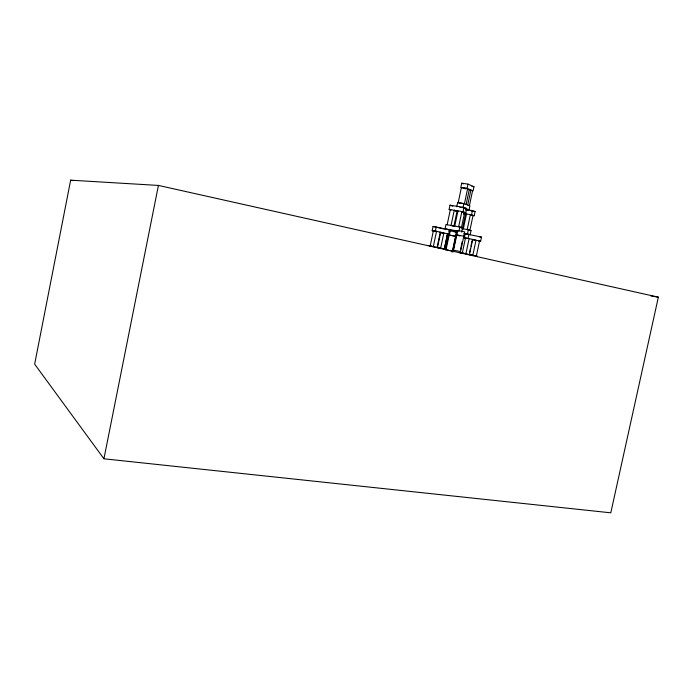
<?xml version="1.0" encoding="UTF-8"?>
<svg xmlns="http://www.w3.org/2000/svg" width="693" height="693" viewBox="0 0 693 693"><rect width="100%" height="100%" fill="white"/><g stroke="black" fill="none" stroke-linecap="round" stroke-linejoin="round"><path stroke-width="1.04" d="M70.66 180.18L34.65 364.154L103.933 458.792L610.793 512.82L658.35 297.167L158.42 185.429L70.66 180.18L72.774 180.639M103.933 458.792L158.42 185.429M436.261 231.618L432.172 230.682L433.064 226.446L449.627 229.833L448.726 234.078L447.098 233.905M432.172 230.682L435.351 231.02L436.252 226.75M433.35 246.439L436.547 231.289L433.35 230.951L430.18 246.006L432.293 246.301M437.118 247.28L440.315 232.155M451.004 210.118L449.125 209.433L450.026 205.18L463.972 207.432L466.718 208.48L465.817 212.742L461.547 212.041M447.15 224.766L450.346 209.632M444.369 248.822L447.236 235.222M444.412 248.9L447.6 233.818M445.001 248.804L447.886 235.152M445.382 249.844L448.51 235.083M447.046 235.248L449.359 234.996L450.242 230.812L455.925 232.008M456.73 206.791L457.631 202.547L463.886 203.543L469.906 205.882L469.014 210.083L465.999 208.939M461.72 183.186L460.828 187.439L467.099 188.383L473.076 190.913L473.977 186.703L468 184.113L461.72 183.186L463.444 183.922M454.729 226.083L457.943 210.88M452.113 252.165L452.468 250.468L453.62 250.156L453.257 251.888M452.564 250.433L455.769 235.291M452.642 251.212L456.107 235.144L460.031 235.949M456.427 234.295L455.985 236.382L449.359 234.996M453.196 250.268L456.427 234.996L459.39 235.603M457.787 230.474L456.878 234.797L455.673 235.343L456.574 231.081L457.787 230.474L464.726 231.895L460.187 253.309M462.985 207.805L463.886 203.543M467.099 188.383L468 184.113M458.931 231.245L459.84 226.966L445.937 224.558L445.036 228.811L457.934 231.072M465.817 212.742L463.063 211.72L463.972 207.432M466.138 204.418L469.334 189.328M461.703 232.146L462.603 227.893L459.84 226.966M462.387 229.149L465.523 214.328L463.73 213.669M467.723 205.033L470.911 189.995L468.832 189.683M463.314 228.881L466.484 213.946M469.404 205.682L472.583 190.705M460.516 249.653L462.248 241.502M466.467 238.409L464.379 237.924L465.272 233.74L481.531 237.119L480.639 241.311L478.776 241.077M469.256 234.546L467.463 233.965L468.364 229.755L462.023 228.655M472.435 210.559L475.086 211.573L474.194 215.757L471.543 214.778L472.435 210.559L465.921 209.581M464.379 237.924L468.061 238.383L468.953 234.165M470.149 234.84L471.032 230.648L468.364 229.755M469.594 252.477L470.495 248.241M470.945 246.128L472.072 240.826M469.499 254.4L472.678 239.457M476.368 255.942L479.539 241.051M448.692 231.029L450.242 230.812M479.669 236.902L481.531 237.119M472.297 239.769L476.004 240.228L472.834 255.154L469.144 254.6M443.927 248.926L445.538 249.151L428.993 245.746L431.046 246.197M471.898 186.391L473.977 186.703M464.119 188.539L466.207 188.851M459.857 207.294L461.945 207.631M463.513 207.961L466.718 208.48M465.592 210.022L467.697 210.369M470.868 210.88L475.086 211.573M449.125 209.433L463.063 211.72M455.145 210.984L458.342 211.512M464.128 213.557L471.543 214.778M463.608 214.007L466.813 214.535M472.089 215.41L474.194 215.757M650.883 295.92L658.35 297.167M460.473 227.521L462.603 227.893M468.927 230.284L471.032 230.648M448.934 229.903L457.449 231.401M453.742 231.549L456.912 232.103M464.301 233.411L467.463 233.965M463.834 233.723L466.987 234.277M463.808 236.218L456.774 234.849L453.525 250.182L460.55 251.585M455.786 236.4L449.159 235.014L446.032 249.835L452.85 251.212M477.477 256.193L461.226 252.815L463.314 253.283M435.351 231.02L448.726 234.078M439.336 232.32L442.498 233.047M433.064 226.446L435.109 226.914M437.162 227.382L444.317 229.036M468.061 238.383L480.639 241.311M465.272 233.74L467.359 234.225M450.026 205.18L452.832 206.228M440.627 232.614L437.456 247.626L440.661 248.068L443.858 232.961L440.627 232.614M454.253 210.274L451.039 225.442L453.846 226.377L457.042 211.296L454.253 210.274M461.373 187.664L458.177 202.754L464.431 203.751L467.636 188.609L461.373 187.664M461.885 211.53L458.653 226.758L461.425 227.685L464.639 212.543L461.885 211.53M465.445 238.175L462.292 253.058L465.947 253.603L469.126 238.626L465.445 238.175M470.374 214.587L467.195 229.556L469.871 230.448L473.033 215.566L470.374 214.587"/></g></svg>
